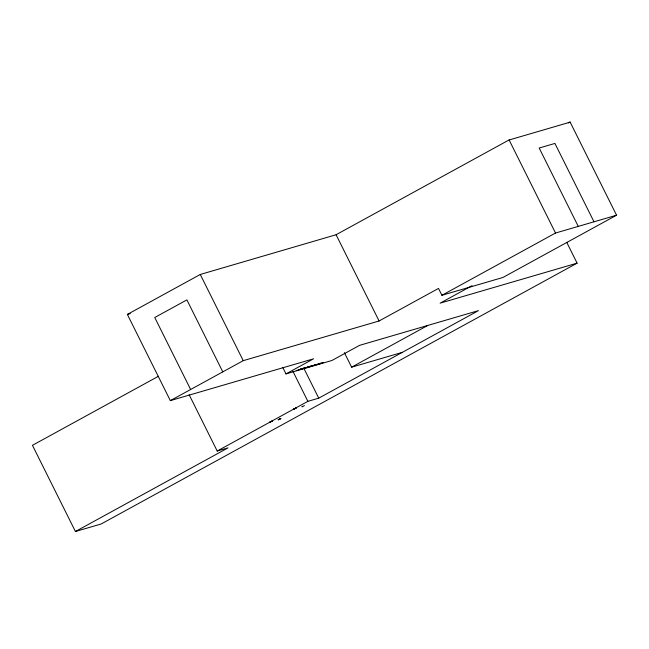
<?xml version="1.0" encoding="UTF-8"?>
<svg xmlns="http://www.w3.org/2000/svg" width="649" height="649" viewBox="0 0 649 649"><rect width="100%" height="100%" fill="white"/><g stroke="black" fill="none" stroke-linecap="round" stroke-linejoin="round"><path stroke-width="0.97" d="M293.494 409.251C300.641 405.958 291.101 410.257 294.346 409.008M304.462 405.617L301.866 406.785L302.75 406.55M272.353 421.071L269.773 422.223L272.369 421.055L271.501 421.274M280.757 418.621L278.178 419.765L280.766 418.573L278.178 419.765L279.062 419.538M296.049 408.083L295.173 408.302M296.252 370.563L322.269 363.034M282.818 367.553L285.982 373.905L313.572 358.792L170.338 400.62L127.358 314.432L200.265 274.47L336.085 234.743L509.1 139.924L555.52 233.032L616.55 215.208L570.049 121.939L568.273 122.912M158.461 376.258L32.45 445.319L75.422 531.507L101.155 523.994L577.107 263.153L566.707 242.288M170.338 400.62L243.237 360.666L379.089 320.987L438.505 288.424L441.928 295.287L502.959 277.456L616.55 215.208M441.928 295.287L555.52 233.032M472.05 285.665L440.119 303.164L577.107 263.153M344.376 352.65L351.62 367.172L427.78 325.433M189.159 394.779L217.204 451.031L307.886 401.333L318.74 398.162L478.467 310.628L359.53 345.365L331.939 360.487L285.982 373.905M75.422 531.507L228.059 447.859L217.204 451.031M270.657 421.964L269.806 422.231M509.124 139.981L570.155 122.158M127.358 314.432L130.262 313.581M300.455 369.111L305.371 367.748M307.293 367.18L312.104 365.776M314.027 365.217L320.76 363.253M298.435 369.808L311.974 365.849M313.913 365.29L316.809 364.438M320.679 363.31L323.583 362.458M351.62 367.172L402.307 352.366M593.989 221.796L554.927 143.437L539.189 148.029L578.259 226.387M336.085 234.743L379.089 320.987M303.813 368.226L318.74 398.162M292.959 371.39L307.886 401.333M200.265 274.47L243.237 360.666M222.794 371.877L186.896 299.887L154.746 317.507L190.636 389.497"/></g></svg>
